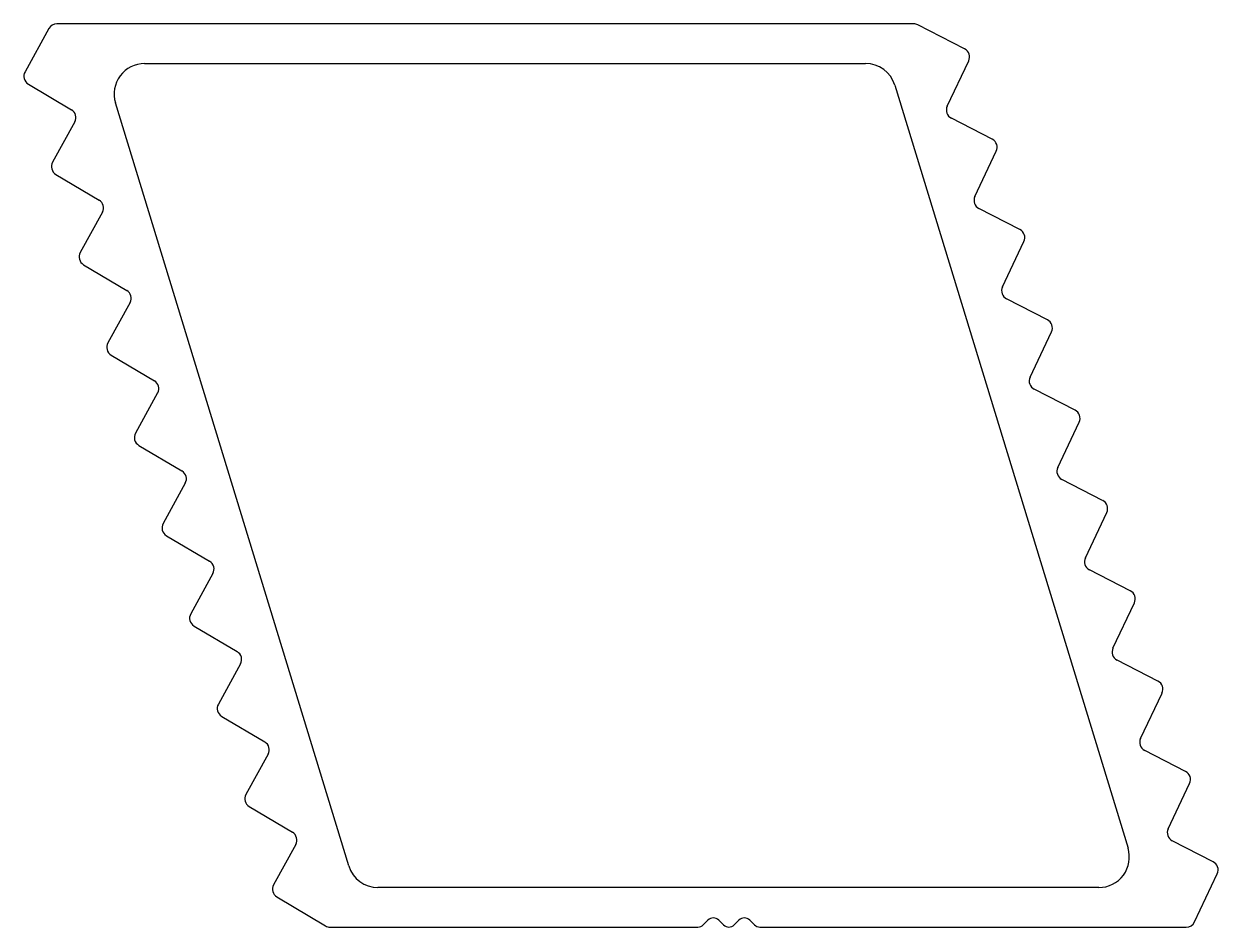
# Model space of a CAD drawing. Extents: x 2891.7 to 2930.9, y 1400.6 to 1430.3.
import ezdxf

# ---------------------------------------------------------------- set-up
doc = ezdxf.new("R2010")
doc.units = 0
doc.layers.get('0').update_dxf_attribs({"linetype": 'CONTINUOUS'})

msp = doc.modelspace()

# ---------------------------------------------------------------- linework, layer by layer
for p, q in [((2892.564, 1430.106), (2891.781, 1428.687)), ((2920.94, 1430.261), (2892.827, 1430.261)), ((2922.613, 1429.442), (2921.077, 1430.228)), ((2895.705, 1428.961), (2919.363, 1428.961)), ((2922.044, 1427.559), (2922.748, 1429.047)), ((2891.89, 1428.284), (2893.305, 1427.444)), ((2920.319, 1428.254), (2927.976, 1403.208)), ((2902.406, 1402.624), (2894.749, 1427.669)), ((2893.415, 1427.041), (2892.687, 1425.723)), ((2923.519, 1426.478), (2922.179, 1427.164)), ((2922.951, 1424.595), (2923.654, 1426.083)), ((2892.796, 1425.32), (2894.211, 1424.48)), ((2924.426, 1423.514), (2923.085, 1424.2)), ((2894.321, 1424.077), (2893.593, 1422.759)), ((2923.857, 1421.63), (2924.56, 1423.118)), ((2893.703, 1422.356), (2895.118, 1421.515)), ((2895.227, 1421.112), (2894.499, 1419.794)), ((2925.332, 1420.549), (2923.991, 1421.235)), ((2924.763, 1418.666), (2925.466, 1420.154)), ((2894.609, 1419.391), (2896.024, 1418.551)), ((2896.133, 1418.148), (2895.406, 1416.83)), ((2926.238, 1417.585), (2924.898, 1418.271)), ((2925.669, 1415.702), (2926.373, 1417.19)), ((2895.515, 1416.427), (2896.93, 1415.587)), ((2897.04, 1415.184), (2896.312, 1413.866)), ((2927.144, 1414.621), (2925.804, 1415.307)), ((2926.576, 1412.738), (2927.279, 1414.225)), ((2896.421, 1413.463), (2897.836, 1412.622)), ((2897.946, 1412.22), (2897.218, 1410.901)), ((2928.051, 1411.656), (2926.71, 1412.342)), ((2927.482, 1409.773), (2928.185, 1411.261)), ((2897.328, 1410.498), (2898.743, 1409.658)), ((2928.957, 1408.692), (2927.617, 1409.378)), ((2898.852, 1409.255), (2898.125, 1407.937)), ((2928.388, 1406.809), (2929.092, 1408.297)), ((2898.234, 1407.534), (2899.649, 1406.694)), ((2899.759, 1406.291), (2899.031, 1404.973)), ((2929.863, 1405.728), (2928.523, 1406.414)), ((2929.295, 1403.845), (2929.998, 1405.332)), ((2899.14, 1404.57), (2900.555, 1403.729)), ((2930.77, 1402.763), (2929.429, 1403.449)), ((2900.665, 1403.327), (2899.937, 1402.008)), ((2930.157, 1400.788), (2930.904, 1402.368)), ((2927.02, 1401.916), (2903.363, 1401.916)), ((2900.047, 1401.605), (2901.642, 1400.658)), ((2914.192, 1400.845), (2914.037, 1400.689)), ((2914.701, 1400.689), (2914.546, 1400.845)), ((2915.055, 1400.689), (2915.21, 1400.845)), ((2915.564, 1400.845), (2915.72, 1400.689)), ((2901.795, 1400.616), (2913.86, 1400.616)), ((2915.896, 1400.616), (2929.886, 1400.616))]:
    msp.add_line(p, q)
for centre, radius, start, end in [((2892.827, 1429.961), 0.3, 89.9999, 151.0999), ((2920.94, 1429.961), 0.3, 62.9004, 90.0001), ((2922.476, 1429.175), 0.3, 334.6999, 62.9), ((2895.705, 1427.961), 1, 90, 197), ((2919.363, 1427.961), 1, 17, 90), ((2892.043, 1428.542), 0.3, 151.1, 239.3001), ((2893.152, 1427.186), 0.3, 331.1, 59.3), ((2922.316, 1427.431), 0.3, 154.7002, 242.8999), ((2923.383, 1426.211), 0.3, 334.6999, 62.9), ((2892.949, 1425.578), 0.3, 151.1, 239.3), ((2923.222, 1424.467), 0.3, 154.6999, 242.9), ((2894.058, 1424.222), 0.3, 331.1, 59.3), ((2924.289, 1423.247), 0.3, 334.7002, 62.8999), ((2893.856, 1422.614), 0.3, 151.1, 239.3), ((2894.964, 1421.257), 0.3, 331.1, 59.3), ((2924.128, 1421.502), 0.3, 154.6999, 242.9), ((2925.195, 1420.282), 0.3, 334.7002, 62.8999), ((2894.762, 1419.649), 0.3, 151.1, 239.3), ((2895.871, 1418.293), 0.3, 331.1, 59.3), ((2925.034, 1418.538), 0.3, 154.6999, 242.9), ((2926.102, 1417.318), 0.3, 334.6999, 62.9), ((2895.668, 1416.685), 0.3, 151.0999, 239.2999), ((2896.777, 1415.329), 0.3, 331.1001, 59.2999), ((2925.941, 1415.574), 0.3, 154.6999, 242.9), ((2927.008, 1414.354), 0.3, 334.7, 62.9), ((2896.575, 1413.721), 0.3, 151.1, 239.3), ((2897.683, 1412.365), 0.3, 331.1, 59.3), ((2926.847, 1412.609), 0.3, 154.7, 242.9), ((2927.914, 1411.389), 0.3, 334.7, 62.9), ((2897.481, 1410.756), 0.3, 151.1, 239.3), ((2898.59, 1409.4), 0.3, 331.1, 59.3), ((2927.753, 1409.645), 0.3, 154.7, 242.9), ((2928.82, 1408.425), 0.3, 334.6999, 62.9), ((2898.387, 1407.792), 0.3, 151.1, 239.3), ((2899.496, 1406.436), 0.3, 331.1001, 59.3), ((2928.66, 1406.681), 0.3, 154.6999, 242.9), ((2929.727, 1405.461), 0.3, 334.7, 62.9), ((2899.293, 1404.828), 0.3, 151.1, 239.3), ((2929.566, 1403.716), 0.3, 154.7, 242.9), ((2900.402, 1403.472), 0.3, 331.1, 59.3), ((2927.02, 1402.916), 1, 270, 17), ((2903.363, 1402.916), 1, 197, 270), ((2930.633, 1402.496), 0.3, 334.7, 62.9), ((2900.2, 1401.863), 0.3, 151.1, 239.3), ((2901.795, 1400.916), 0.3, 239.3, 270), ((2913.86, 1400.866), 0.25, 270, 315), ((2914.369, 1400.668), 0.25, 45, 135), ((2914.878, 1400.866), 0.25, 225, 315), ((2915.387, 1400.668), 0.25, 45, 135), ((2915.896, 1400.866), 0.25, 225, 270), ((2929.886, 1400.916), 0.3, 269.9999, 334.7)]:
    msp.add_arc(centre, radius, start, end)

doc.saveas('drawing.dxf')
